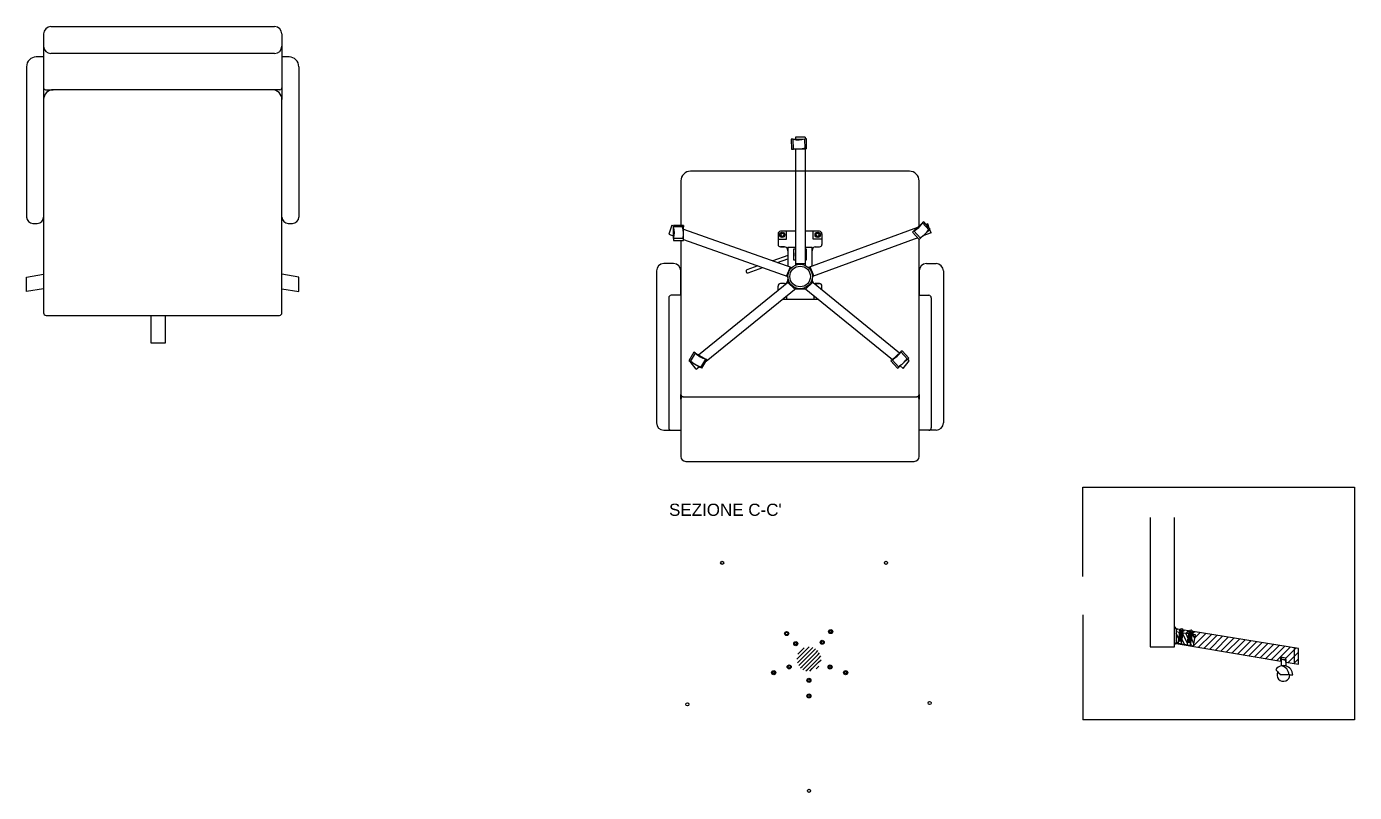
# Model space of a CAD drawing. Header units: millimetres. Extents: x -1085 to 5268, y 134 to 2619.
# Drawn here: x 4024.5 to 4297.5, y 896 to 1053.4 of the extents above; entities that cross this region are included whole.
import ezdxf

# ---------------------------------------------------------------- set-up
doc = ezdxf.new("R2010")
doc.units = ezdxf.units.MM
doc.styles.get("Standard").update_dxf_attribs({"font": 'arial.ttf'})
pattern_1 = [(45, (1871.6144, -69.79846), (-0.42656217, 0.42656217), [])]

msp = doc.modelspace()

# ---------------------------------------------------------------- hatches: boundary and pattern name
h = msp.add_hatch()
h.set_pattern_fill('ANSI31', color=256, scale=0.3)
h.set_pattern_definition([(45, (1871.6144, -69.7985), (-0.6735192, 0.6735192), [])])
h.paths.add_polyline_path([(4264.35, 929.04), (4264.26, 928.97), (4264.24, 928.83, -0.414214), (4264.22, 928.82), (4264.15, 928.83), (4264.1, 928.51), (4264.81, 928.4), (4264.44, 926.13), (4260.81, 926.75), (4260.81, 926.71), (4260.48, 926.45), (4260.48, 926.35), (4260.81, 926.61), (4282.38, 922.94), (4282.38, 923.33, 0.304606), (4282.38, 923.44), (4282.38, 923.81), (4283.42, 923.63), (4283.42, 923.29, 0.297493), (4283.42, 923.18), (4283.42, 922.76), (4285.19, 922.46), (4285.19, 925.68)])
h.paths.add_polyline_path([(4263.53, 928.93), (4263.45, 928.94, -0.414214), (4263.43, 928.96), (4263.45, 929.09), (4263.4, 929.19), (4262.48, 929.34), (4262.4, 929.27), (4262.32, 928.8), (4263.48, 928.61)])
h.paths.add_polyline_path([(4261.59, 929.39), (4261.53, 929.49), (4260.81, 929.61), (4260.48, 930), (4260.48, 929.9), (4260.81, 929.51), (4260.81, 929.04), (4261.51, 928.93)])
h.paths.add_polyline_path([(4286.01, 925.55), (4285.19, 925.68), (4285.19, 922.46), (4285.98, 922.33)])
h = msp.add_hatch()
h.set_pattern_fill('ANSI31', color=256, scale=0.19, angle=70)
h.set_pattern_definition([(115, (1871.6144, -69.79846), (-0.54673017, -0.25494447), [])])
h.paths.add_polyline_path([(4263.48, 928.61), (4262.23, 928.81), (4261.96, 927.12), (4261.87, 926.57), (4263.11, 926.36)])
h.paths.add_polyline_path([(4261.61, 928.91), (4261.34, 927.22), (4261.34, 927.22), (4261.61, 928.91), (4261.61, 928.91), (4261.29, 926.91), (4261.25, 926.67), (4260.81, 926.75), (4260.81, 929.04), (4261.61, 928.91), (4261.34, 927.22), (4261.34, 927.22)])
h.paths.add_polyline_path([(4264.81, 928.4), (4264.1, 928.51), (4263.83, 926.83), (4263.73, 926.25), (4264.44, 926.13)])
h = msp.add_hatch()
h.set_pattern_fill('ANSI31', color=256, scale=0.19)
h.set_pattern_definition(pattern_1)
h.paths.add_polyline_path([(4182.82, 923.4, 1), (4187.86, 923.4, 1)])
h.paths.add_polyline_path([(4187.44, 923.4, -1), (4183.24, 923.4, -1)], flags=16)
h = msp.add_hatch()
h.set_pattern_fill('ANSI31', color=256, scale=0.19)
h.set_pattern_definition(pattern_1)
h.paths.add_polyline_path([(4187.44, 923.4, 1), (4183.24, 923.4, 1)])

# ---------------------------------------------------------------- linework, layer by layer
for p, q in [((4027.95, 1051.93), (4027.95, 1049.38)), ((4029.45, 1053.43), (4075.45, 1053.43)), ((4076.95, 1051.93), (4076.95, 1049.38)), ((4027.95, 1049.38), (4027.95, 1040.83)), ((4076.95, 1049.38), (4076.95, 1040.83)), ((4027.95, 1047.18), (4026.45, 1047.18)), ((4027.95, 1047.18), (4027.95, 1038.43)), ((4075.45, 1047.88), (4029.45, 1047.88)), ((4078.44, 1047.18), (4076.95, 1047.18)), ((4076.95, 1047.18), (4076.95, 1038.43)), ((4024.45, 1045.18), (4024.45, 1014.24)), ((4080.44, 1045.18), (4080.44, 1014.24)), ((4028.35, 1040.43), (4029.95, 1040.43)), ((4076.55, 1040.43), (4074.95, 1040.43)), ((4182.08, 1030.26), (4181.7, 1030.25)), ((4181.7, 1030.25), (4181.76, 1028.21)), ((4182.08, 1030.26), (4184.5, 1030.33)), ((4182.14, 1028.22), (4182.08, 1030.26)), ((4184.59, 1030.68), (4182.59, 1030.68)), ((4182.59, 1030.68), (4182.59, 1030.27)), ((4184.55, 1028.29), (4184.5, 1030.33)), ((4184.8, 1030.33), (4184.5, 1030.33)), ((4184.59, 1030.68), (4184.59, 1030.33)), ((4184.85, 1028.3), (4184.8, 1030.33)), ((4181.76, 1028.21), (4182.14, 1028.22)), ((4182.14, 1028.22), (4184.55, 1028.29)), ((4182.59, 1028.24), (4182.59, 1004.39)), ((4184.85, 1028.3), (4184.55, 1028.29)), ((4184.59, 1028.29), (4184.59, 1004.32)), ((4206.91, 1011.43), (4208.7, 1013.05)), ((4208.93, 1013.26), (4208.7, 1013.05)), ((4210.07, 1011.54), (4208.7, 1013.05)), ((4210.29, 1011.75), (4208.93, 1013.26)), ((4025.75, 1012.94), (4026.65, 1012.94)), ((4078.25, 1012.94), (4079.14, 1012.94)), ((4157.17, 1012.6), (4156.5, 1010.72)), ((4156.5, 1010.72), (4157.6, 1010.33)), ((4157.17, 1012.6), (4157.51, 1012.48)), ((4157.51, 1012.56), (4157.51, 1012.26)), ((4159.55, 1012.56), (4157.51, 1012.56)), ((4159.55, 1012.26), (4157.51, 1012.26)), ((4157.51, 1009.84), (4157.51, 1012.26)), ((4159.54, 1009.84), (4159.55, 1012.26)), ((4159.55, 1012.56), (4159.55, 1012.26)), ((4159.55, 1011.76), (4181.79, 1003.88)), ((4178.99, 1010.83), (4178.99, 1008.64)), ((4182.59, 1011.33), (4179.49, 1011.33)), ((4180.75, 1009.74), (4180.75, 1011.33)), ((4187.49, 1011.33), (4184.59, 1011.33)), ((4207.66, 1012.11), (4185.27, 1003.89)), ((4186.22, 1009.74), (4186.22, 1011.33)), ((4187.99, 1010.83), (4187.99, 1008.64)), ((4206.91, 1011.43), (4206.63, 1011.18)), ((4206.63, 1011.18), (4208, 1009.67)), ((4208.28, 1009.92), (4206.91, 1011.43)), ((4208.28, 1009.92), (4210.07, 1011.54)), ((4210.44, 1011), (4208.73, 1010.37)), ((4209.75, 1012.88), (4209.39, 1012.75)), ((4210.07, 1011.99), (4209.75, 1012.88)), ((4210.29, 1011.75), (4210.07, 1011.54)), ((4210.44, 1011), (4210.2, 1011.66)), ((4157.51, 1009.84), (4157.51, 1009.47)), ((4159.54, 1009.84), (4157.51, 1009.84)), ((4157.51, 1009.47), (4159.54, 1009.46)), ((4158.98, 1009.84), (4158.99, 1009.84)), ((4159.54, 1009.46), (4159.54, 1009.84)), ((4159.54, 1009.64), (4181, 1002.04)), ((4179, 1009.74), (4180.75, 1009.74)), ((4179.49, 1008.14), (4180.34, 1008.14)), ((4180.34, 1008.14), (4179.49, 1008.14)), ((4180.99, 1008.05), (4180.99, 1004.17)), ((4180.99, 1008.05), (4182.59, 1008.05)), ((4184.59, 1008.05), (4185.99, 1008.05)), ((4185.99, 1004.15), (4185.99, 1008.05)), ((4207.7, 1010), (4186.04, 1002.04)), ((4187.97, 1009.74), (4186.22, 1009.74)), ((4186.63, 1008.14), (4187.49, 1008.14)), ((4208, 1009.67), (4208.28, 1009.92)), ((4180.99, 1006.38), (4177.88, 1005.29)), ((4178.88, 1004.93), (4180.99, 1005.67)), ((4153.99, 1003.18), (4153.99, 971.94)), ((4157.49, 1004.68), (4155.49, 1004.68)), ((4158.99, 998.17), (4158.99, 1003.18)), ((4172.41, 1003.05), (4172.44, 1002.98)), ((4174.84, 1004.22), (4172.59, 1003.43)), ((4172.82, 1002.8), (4175.85, 1003.86)), ((4181.49, 1003.99), (4180.7, 1002.15)), ((4184.59, 1004.64), (4182.59, 1004.64)), ((4186.34, 1002.15), (4185.57, 1004)), ((4207.99, 1003.18), (4207.99, 998.17)), ((4209.49, 1004.68), (4211.49, 1004.68)), ((4212.99, 1003.18), (4212.99, 971.94)), ((4162.62, 985.93), (4181.23, 1000.99)), ((4164.2, 984.65), (4182.69, 999.66)), ((4178.99, 999.18), (4178.99, 1000.08)), ((4180.34, 1000.58), (4179.49, 1000.58)), ((4182.44, 999.46), (4180.98, 1000.79)), ((4180.99, 1002.04), (4180.99, 1000.78)), ((4182.48, 999.5), (4184.55, 999.5)), ((4202.48, 984.94), (4184.35, 999.66)), ((4184.6, 999.46), (4186.08, 1000.83)), ((4203.97, 986.3), (4185.83, 1001.04)), ((4185.99, 1000.91), (4185.99, 1001.53)), ((4187.49, 1000.58), (4186.63, 1000.58)), ((4186.63, 1000.58), (4187.49, 1000.58)), ((4187.99, 999.28), (4187.99, 1000.08)), ((4156.49, 997.67), (4156.49, 970.94)), ((4158.99, 998.17), (4156.99, 998.17)), ((4179.89, 997.39), (4187.15, 997.39)), ((4180.74, 998.08), (4180.74, 997.39)), ((4186.4, 997.39), (4186.4, 998)), ((4207.99, 998.17), (4209.99, 998.17)), ((4210.49, 997.67), (4210.49, 970.94)), ((4049.99, 994.05), (4050.04, 988.43)), ((4053.05, 988.43), (4053.05, 994.05)), ((4050.04, 988.43), (4053.05, 988.43)), ((4161.69, 986.48), (4160.66, 984.72)), ((4160.99, 984.53), (4162.01, 986.29)), ((4162.01, 986.29), (4161.69, 986.48)), ((4162.01, 986.29), (4164.1, 985.07)), ((4202.46, 984.93), (4204.25, 986.55)), ((4204.47, 986.75), (4204.25, 986.55)), ((4205.61, 985.04), (4204.25, 986.55)), ((4205.84, 985.24), (4204.47, 986.75)), ((4160.66, 984.72), (4160.99, 984.53)), ((4160.9, 984.54), (4160.92, 984.56)), ((4162.16, 982.99), (4160.9, 984.54)), ((4160.99, 984.53), (4163.07, 983.31)), ((4162.16, 982.99), (4162.77, 983.49)), ((4163.07, 983.31), (4164.1, 985.07)), ((4163.33, 983.16), (4163.07, 983.31)), ((4163.33, 983.16), (4164.36, 984.92)), ((4164.36, 984.92), (4164.1, 985.07)), ((4202.46, 984.93), (4202.18, 984.68)), ((4202.18, 984.68), (4203.54, 983.16)), ((4203.82, 983.42), (4202.46, 984.93)), ((4203.54, 983.16), (4203.82, 983.42)), ((4203.82, 983.42), (4205.61, 985.04)), ((4204.71, 983.12), (4204.07, 983.64)), ((4204.62, 984.14), (4204.74, 984.25)), ((4204.71, 983.12), (4205.97, 984.68)), ((4205.97, 984.68), (4205.57, 985)), ((4205.61, 985.04), (4205.84, 985.24)), ((4158.99, 976.81), (4158.99, 977.81)), ((4207.99, 977.81), (4207.99, 976.81)), ((4158.99, 976.81), (4158.99, 965.03)), ((4159.49, 977.31), (4159.49, 977.31)), ((4207.49, 977.31), (4207.49, 977.31)), ((4207.99, 965.03), (4207.99, 976.81)), ((4155.49, 970.44), (4156.99, 970.44)), ((4156.99, 970.44), (4158.99, 970.44)), ((4209.99, 970.44), (4207.99, 970.44)), ((4211.49, 970.44), (4209.99, 970.44)), ((4159.99, 964.03), (4206.99, 964.03)), ((4241.67, 940.39), (4241.67, 958.72)), ((4241.67, 958.72), (4297.5, 958.72)), ((4297.5, 958.72), (4297.5, 910.86)), ((4255.48, 952.52), (4255.48, 925.91)), ((4260.48, 925.91), (4260.48, 952.52)), ((4241.67, 932.5), (4241.67, 910.86)), ((4260.48, 930), (4260.81, 929.61)), ((4260.48, 929.9), (4260.81, 929.51)), ((4260.81, 929.51), (4260.81, 926.71)), ((4260.81, 929.04), (4261.61, 928.91)), ((4261.61, 928.91), (4261.25, 926.67)), ((4261.53, 929.49), (4261.59, 929.39)), ((4262.18, 928.51), (4261.54, 928.51)), ((4262.2, 928.65), (4261.57, 928.65)), ((4262.23, 928.8), (4261.59, 928.8)), ((4262.25, 928.95), (4261.62, 928.95)), ((4262.23, 928.81), (4261.87, 926.57)), ((4262.23, 928.81), (4263.48, 928.61)), ((4262.48, 929.34), (4262.4, 929.27)), ((4263.48, 928.61), (4263.11, 926.36)), ((4263.4, 929.19), (4263.45, 929.09)), ((4264.1, 928.5), (4263.46, 928.5)), ((4264.12, 928.65), (4263.48, 928.65)), ((4264.1, 928.51), (4263.73, 926.25)), ((4264.1, 928.51), (4264.81, 928.4)), ((4264.35, 929.04), (4264.26, 928.97)), ((4286.01, 925.55), (4264.35, 929.04)), ((4264.44, 926.13), (4264.81, 928.39)), ((4255.48, 925.91), (4260.48, 925.91)), ((4260.81, 926.71), (4260.48, 926.45)), ((4260.81, 926.61), (4260.48, 926.35)), ((4260.81, 926.75), (4264.44, 926.13)), ((4260.81, 926.61), (4282.38, 922.94)), ((4261.97, 927.17), (4261.34, 927.17)), ((4261.99, 927.32), (4261.35, 927.32)), ((4262.01, 927.47), (4261.38, 927.47)), ((4262.04, 927.62), (4261.4, 927.62)), ((4262.06, 927.77), (4261.42, 927.77)), ((4262.08, 927.91), (4261.45, 927.91)), ((4262.11, 928.06), (4261.47, 928.06)), ((4262.13, 928.21), (4261.5, 928.21)), ((4262.16, 928.36), (4261.52, 928.36)), ((4263.83, 926.87), (4263.21, 926.87)), ((4263.86, 927.02), (4263.22, 927.02)), ((4263.88, 927.17), (4263.24, 927.17)), ((4263.9, 927.32), (4263.27, 927.32)), ((4263.93, 927.46), (4263.29, 927.46)), ((4263.95, 927.61), (4263.31, 927.61)), ((4263.98, 927.76), (4263.34, 927.76)), ((4264, 927.91), (4263.36, 927.91)), ((4264.02, 928.06), (4263.39, 928.06)), ((4264.05, 928.2), (4263.41, 928.2)), ((4264.07, 928.35), (4263.43, 928.35)), ((4285.19, 922.46), (4285.19, 925.68)), ((4282.38, 923.44), (4282.38, 923.81)), ((4282.38, 923.81), (4283.42, 923.63)), ((4282.38, 922.94), (4282.38, 923.33)), ((4282.41, 923.78), (4282.41, 923.47)), ((4282.41, 923.78), (4283.39, 923.61)), ((4282.41, 923.32), (4282.41, 921.98)), ((4282.43, 923.44), (4283.36, 923.28)), ((4282.44, 923.35), (4283.37, 923.19)), ((4283.39, 923.31), (4283.39, 923.61)), ((4283.39, 923.16), (4283.39, 921.98)), ((4283.42, 923.29), (4283.42, 923.63)), ((4283.42, 922.76), (4283.42, 923.18)), ((4285.98, 922.33), (4286.01, 925.55)), ((4283.42, 922.76), (4285.98, 922.33)), ((4284.22, 920.13), (4282.42, 920.13)), ((4284.22, 920.13), (4284.81, 920.13)), ((4297.5, 910.86), (4241.67, 910.86))]:
    msp.add_line(p, q)
at = {"color": 0, "linetype": 'Continuous'}
for p, q in [((4261.33, 927.2), (4261.65, 929.18)), ((4261.95, 927.1), (4262.27, 929.08)), ((4263.2, 926.9), (4263.52, 928.88)), ((4263.82, 926.8), (4264.14, 928.78)), ((4261.45, 927.07), (4261.34, 927.17)), ((4261.78, 927.01), (4261.46, 927.06)), ((4261.8, 927.01), (4261.94, 927.08)), ((4263.31, 926.76), (4263.21, 926.87)), ((4263.65, 926.7), (4263.33, 926.76)), ((4263.67, 926.71), (4263.8, 926.77))]:
    msp.add_line(p, q, dxfattribs=at)
for points in [[(4027.95, 994.55, 0.414214), (4028.45, 994.05), (4076.45, 994.05, 0.414214), (4076.95, 994.55), (4076.95, 1014.24), (4076.95, 1038.43, 0.414214), (4074.95, 1040.43), (4029.95, 1040.43, 0.414213), (4027.95, 1038.43), (4027.95, 1014.24), (4027.95, 994.55)], [(4207.99, 1012.41), (4207.99, 1021.69, 0.414214), (4205.99, 1023.69), (4160.99, 1023.69, 0.414213), (4158.99, 1021.69), (4158.99, 1012.56)], [(4158.99, 977.81, 0.414214), (4159.49, 977.31), (4207.49, 977.31, 0.414214), (4207.99, 977.81), (4207.99, 997.5), (4207.99, 1009.68)]]:
    msp.add_lwpolyline(points, format="xyb")
at = {"linetype": 'Continuous'}
for points in [[(4180, 1010.3), (4180.17, 1010.6), (4180, 1010.89), (4179.67, 1010.89), (4179.5, 1010.6), (4179.67, 1010.3)], [(4187.3, 1010.3), (4187.47, 1010.6), (4187.3, 1010.89), (4186.96, 1010.89), (4186.79, 1010.6), (4186.96, 1010.3)], [(4180.69, 928.39), (4180.51, 928.57), (4180.58, 928.82), (4180.82, 928.88), (4181, 928.7), (4180.93, 928.45)], [(4189.88, 928.8), (4190.05, 928.99), (4189.96, 929.23), (4189.72, 929.27), (4189.55, 929.08), (4189.63, 928.84)], [(4182.55, 926.31), (4182.38, 926.49), (4182.45, 926.73), (4182.69, 926.79), (4182.87, 926.61), (4182.8, 926.37)], [(4188.14, 926.6), (4188.3, 926.8), (4188.22, 927.04), (4187.97, 927.08), (4187.81, 926.89), (4187.89, 926.65)], [(4178.25, 920.4), (4178.33, 920.63), (4178.17, 920.83), (4177.92, 920.78), (4177.84, 920.54), (4178, 920.35)], [(4181.43, 921.59), (4181.52, 921.83), (4181.35, 922.02), (4181.11, 921.98), (4181.02, 921.74), (4181.19, 921.55)], [(4189.52, 921.55), (4189.43, 921.79), (4189.59, 921.98), (4189.84, 921.94), (4189.93, 921.7), (4189.77, 921.51)], [(4192.72, 920.39), (4192.63, 920.63), (4192.79, 920.82), (4193.04, 920.78), (4193.13, 920.54), (4192.97, 920.35)], [(4185.12, 918.88), (4185.34, 918.75), (4185.56, 918.88), (4185.56, 919.13), (4185.34, 919.26), (4185.12, 919.13)], [(4185.12, 915.67), (4185.34, 915.54), (4185.56, 915.67), (4185.56, 915.92), (4185.34, 916.05), (4185.12, 915.92)]]:
    msp.add_lwpolyline(points, close=True, dxfattribs=at)
for points in [[(4158.99, 1009.46), (4158.99, 997.5), (4158.99, 977.81)], [(4182.59, 1005.42), (4182.21, 1005.42), (4182.21, 1007.73), (4182.59, 1007.73)], [(4184.59, 1007.73), (4184.79, 1007.73), (4184.79, 1005.42), (4184.59, 1005.42)], [(4027.95, 999.52), (4024.45, 998.93), (4024.45, 1001.93), (4027.95, 1002.52)], [(4076.95, 999.52), (4080.44, 998.93), (4080.44, 1001.93), (4076.95, 1002.52)], [(4261.53, 929.49), (4260.81, 929.61)], [(4263.4, 929.19), (4262.48, 929.34)]]:
    msp.add_lwpolyline(points)
for points in [[(4262.4, 929.26), (4262.36, 929.06), (4261.55, 929.19), (4261.59, 929.39)], [(4264.26, 928.96), (4264.23, 928.76), (4263.42, 928.89), (4263.45, 929.09)]]:
    msp.add_lwpolyline(points, close=True)
for centre, radius in [((4179.83, 1010.6), 0.549), ((4187.13, 1010.6), 0.549), ((4183.52, 1002.04), 2.52), ((4183.52, 1002.04), 2.12), ((4167.48, 943.17), 0.322), ((4201.19, 943.17), 0.322), ((4180.75, 928.63), 0.415), ((4189.8, 929.03), 0.415), ((4182.62, 926.55), 0.415), ((4188.06, 926.84), 0.415), ((4178.08, 920.59), 0.415), ((4181.27, 921.78), 0.415), ((4189.68, 921.75), 0.415), ((4192.88, 920.59), 0.415), ((4185.34, 919.01), 0.415), ((4185.34, 915.8), 0.415), ((4160.34, 914.09), 0.322), ((4210.15, 914.36), 0.322), ((4185.34, 896.28), 0.322)]:
    msp.add_circle(centre, radius)
for centre, radius in [((4179.83, 1010.6), 0.481), ((4187.13, 1010.6), 0.481), ((4180.75, 928.63), 0.361), ((4189.8, 929.03), 0.361), ((4182.62, 926.55), 0.361), ((4188.06, 926.84), 0.361), ((4178.08, 920.59), 0.361), ((4181.27, 921.78), 0.361), ((4189.68, 921.75), 0.361), ((4192.88, 920.59), 0.361), ((4185.34, 919.01), 0.361), ((4185.34, 915.8), 0.361)]:
    msp.add_circle(centre, radius, dxfattribs=at)
for centre, radius, start, end in [((4029.45, 1051.93), 1.5, 90, 180), ((4075.45, 1051.93), 1.5, 0, 90), ((4029.45, 1049.38), 1.5, 180, 270), ((4075.45, 1049.38), 1.5, 270, 0), ((4026.45, 1045.18), 2, 90, 180), ((4078.44, 1045.18), 2, 0, 90), ((4028.35, 1040.83), 0.4, 179.9999, 270), ((4076.55, 1040.83), 0.4, 270, 0), ((4183.15, 1035.23), 5.09, 257.8506, 285.3177), ((4183.17, 1032.7), 4.44, 256.4893, 288.037), ((4025.75, 1014.24), 1.3, 180, 270), ((4026.65, 1014.24), 1.3, 270, 360), ((4078.25, 1014.24), 1.3, 180, 270), ((4079.14, 1014.24), 1.3, 270, 0), ((4204.5, 1015.91), 5.09, 298.3688, 325.8359), ((4152.57, 1011.05), 5.09, 346.2254, 13.6925), ((4155.1, 1011), 4.44, 344.8641, 16.4118), ((4179.49, 1010.83), 0.5, 90, 180), ((4187.49, 1010.83), 0.5, 360, 90), ((4206.16, 1014), 4.44, 297.0075, 328.5552), ((4179.49, 1008.64), 0.5, 180, 270), ((4180.34, 1007.64), 0.5, 42.7692, 90), ((4179.94, 1007.27), 1.05, 1.5411, 42.7692), ((4187.03, 1007.27), 1.05, 137.2308, 178.4589), ((4186.63, 1007.64), 0.5, 90, 137.2308), ((4187.49, 1008.64), 0.5, 270, 360), ((4183.49, 1006.57), 0.997, 154.4702, 205.5298), ((4155.49, 1003.18), 1.5, 90, 180), ((4157.49, 1003.18), 1.5, 360, 90), ((4172.69, 1003.15), 0.3, 109.3575, 199.3575), ((4172.72, 1003.08), 0.3, 199.3575, 289.3575), ((4209.49, 1003.18), 1.5, 90, 180), ((4211.49, 1003.18), 1.5, 360, 90), ((4179.49, 1000.08), 0.5, 90, 180), ((4180.34, 1001.08), 0.5, 270, 317.2308), ((4179.94, 1001.45), 1.05, 317.2308, 358.4589), ((4187.03, 1001.45), 1.05, 181.5411, 222.7692), ((4186.63, 1001.08), 0.5, 222.7692, 270), ((4187.49, 1000.08), 0.5, 360, 90), ((4156.99, 997.67), 0.5, 90, 180), ((4209.99, 997.67), 0.5, 360, 90), ((4165.54, 989.95), 5.09, 226.0436, 253.5107), ((4200.04, 989.41), 5.09, 298.3688, 325.8359), ((4164.22, 987.78), 4.44, 224.6823, 256.23), ((4201.7, 987.49), 4.44, 297.0075, 328.5552), ((4159.49, 976.81), 0.5, 90, 180), ((4207.49, 976.81), 0.5, 360, 90), ((4155.49, 971.94), 1.5, 180, 270), ((4156.99, 970.94), 0.5, 180, 270), ((4209.99, 970.94), 0.5, 270, 360), ((4211.49, 971.94), 1.5, 270, 360), ((4159.99, 965.03), 1, 180, 270), ((4206.99, 965.03), 1, 270, 360), ((4261.97, 929.23), 0.38, 5.3899, 156.2452), ((4263.84, 928.93), 0.38, 5.3899, 156.2452), ((4282.29, 923.38), 0.0988, 326.1179, 33.8821), ((4282.44, 923.47), 0.03, 180, 260.3406), ((4282.44, 923.32), 0.03, 80.3406, 180), ((4282.35, 923.38), 0.0988, 338.7585, 33.8821), ((4283.45, 923.24), 0.101, 159.179, 213.1347), ((4283.36, 923.31), 0.03, 260.3406, 0), ((4283.36, 923.16), 0.03, 0.013, 80.3406), ((4283.51, 923.23), 0.101, 146.8653, 213.1347), ((4282.9, 920.13), 1.91, 104.9882, 144.551), ((4285.37, 924.08), 4.93, 215.2369, 222.532), ((4282.9, 920.13), 1.32, 151.9358, 0), ((4285.37, 924.08), 4.93, 222.532, 233.2991), ((4282.9, 920.13), 1.91, 75.0118, 104.9882), ((4282.19, 920.16), 1.83, 359.0966, 83.2481), ((4282.9, 920.13), 1.91, 0, 75.0118)]:
    msp.add_arc(centre, radius, start, end)
at = {"color": 0, "linetype": 'Continuous'}
for centre, start, end in [((4261.36, 927.19), 170.8176, 224.8069), ((4261.47, 927.09), 224.8069, 260.8176), ((4261.79, 927.04), 260.8176, 296.4515), ((4261.92, 927.1), 296.4515, 350.8176), ((4263.65, 926.73), 260.8176, 296.4515)]:
    msp.add_arc(centre, 0.03, start, end, dxfattribs=at)

# ---------------------------------------------------------------- texts
at = {"insert": (4156.56, 955.33), "char_height": 2.5, "attachment_point": 1}
msp.add_mtext_dynamic_manual_height_columns("SEZIONE C-C'", width=42.6733, gutter_width=12.5, heights=[0], dxfattribs=at)

doc.saveas('drawing.dxf')
